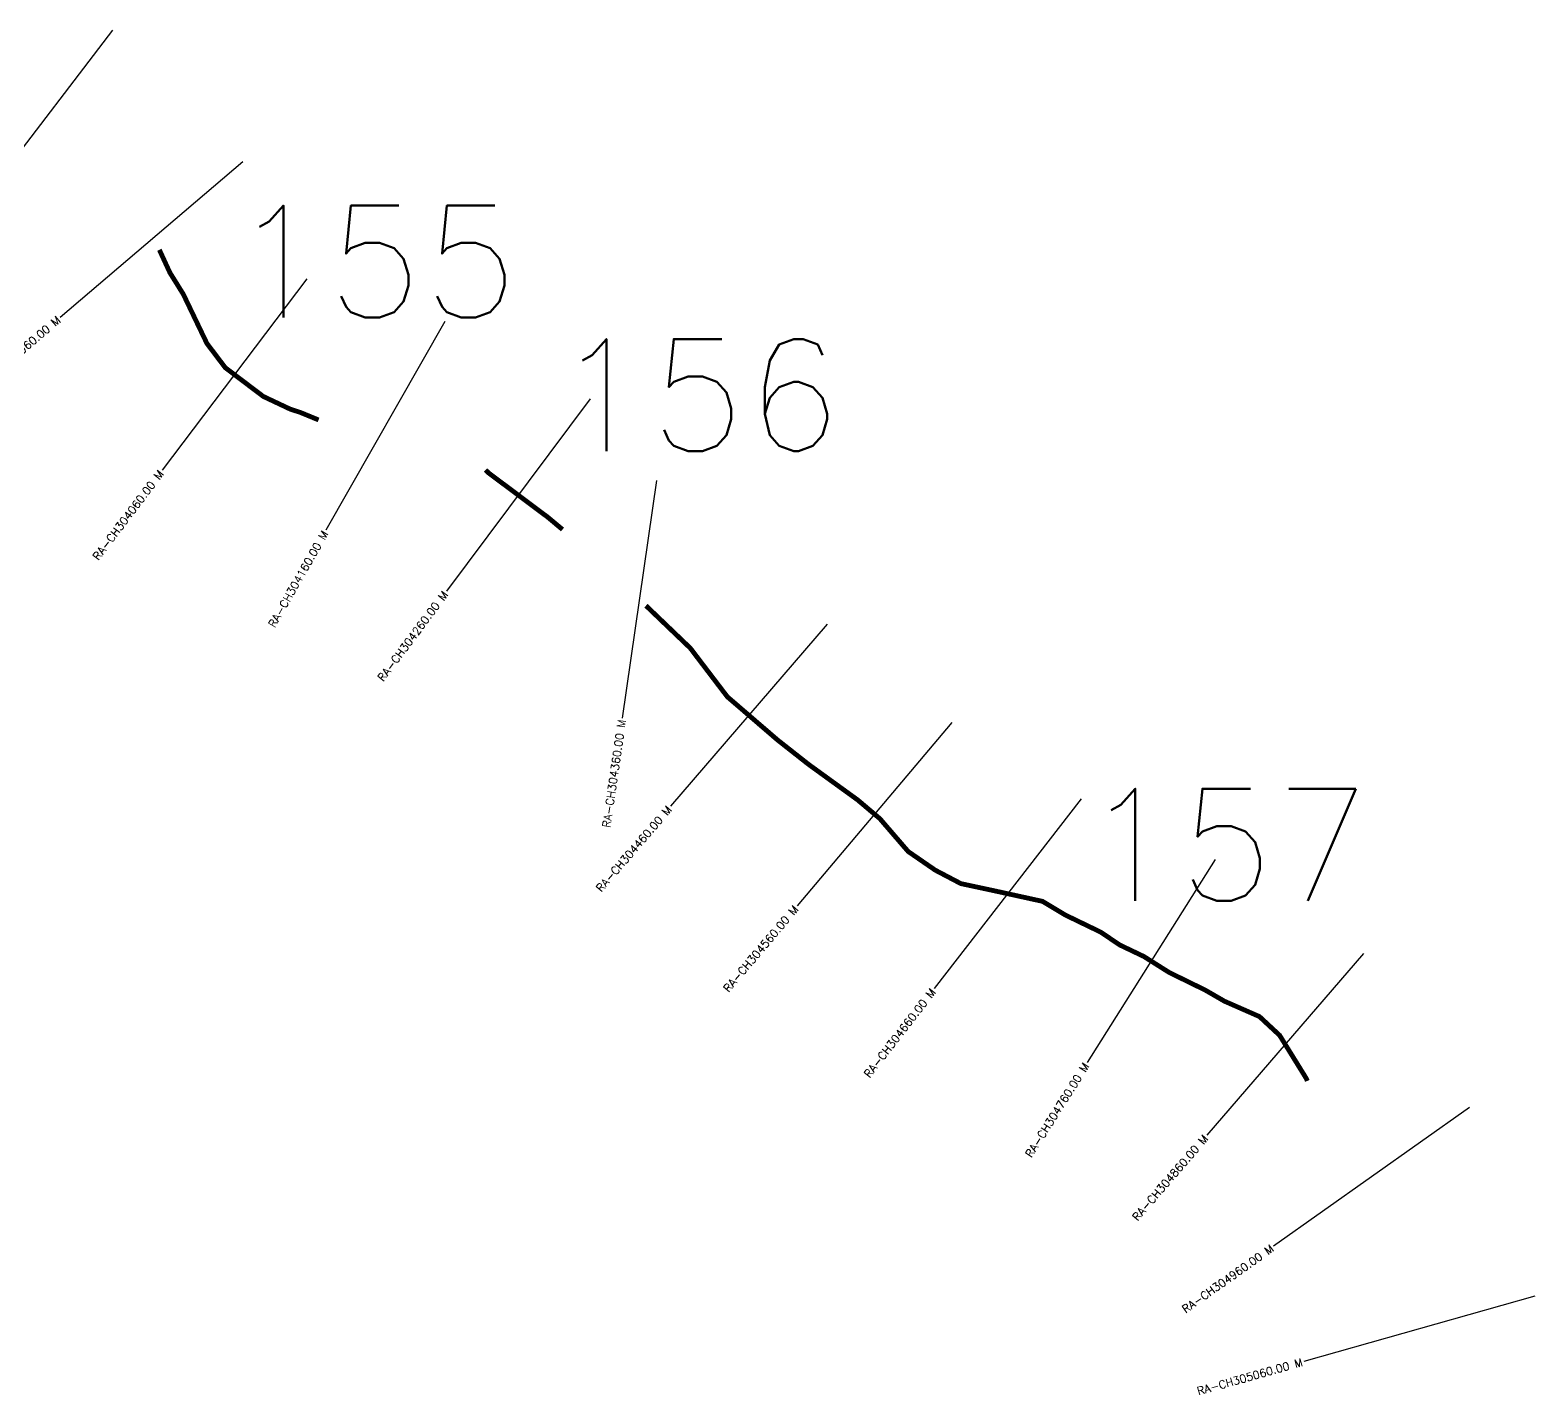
# Model space of a CAD drawing. Header units: metres. Extents: x 284374 to 293387, y 2009710 to 2017487.
# Drawn here: x 285304 to 286245, y 2013317 to 2014170 of the extents above; entities that cross this region are included whole.
import ezdxf
from ezdxf.enums import TextEntityAlignment as Align

# ---------------------------------------------------------------- set-up
doc = ezdxf.new("R2010")
doc.units = ezdxf.units.M
for name, color, linetype in [('CS', 134, 'Continuous'), ('CSMark', 6, 'Continuous'), ('NATURALLY PROTECTED', 3, 'Continuous')]:
    doc.layers.add(name, color=color, linetype=linetype)
doc.styles.get("Standard").update_dxf_attribs({"font": 'simplex.shx'})

msp = doc.modelspace()

# ---------------------------------------------------------------- linework, layer by layer
at = {"layer": 'CS'}
for p, q in [((285355.81, 2014169.89), (285264.77, 2014050.67)), ((285437.24, 2014087.58), (285323.01, 2013990.36)), ((285477.23, 2014014.42), (285386.76, 2013894.78)), ((285563.41, 2013987.76), (285489.23, 2013857.38)), ((285654.28, 2013939.36), (285564.44, 2013819.23)), ((285695.83, 2013888.42), (285674.31, 2013739.98)), ((285802.37, 2013798.59), (285704.54, 2013684.88)), ((285880.38, 2013737.23), (285783.6, 2013622.63)), ((285961.08, 2013689.52), (285869.28, 2013570.89)), ((286044.95, 2013651.5), (285964.91, 2013524.64)), ((286137.68, 2013592.83), (286039.7, 2013479.25)), ((286203.79, 2013496.59), (286081.42, 2013409.84)), ((286244.73, 2013378.67), (286100.36, 2013337.94))]:
    msp.add_line(p, q, dxfattribs=at)
at = {"layer": 'NATURALLY PROTECTED', "const_width": 3, "flags": 128}
for points in [[(285385.09, 2014032.59), (285391.72, 2014018.21), (285400.04, 2014004.86), (285407.61, 2013989.08), (285414.8, 2013974.08), (285426.27, 2013958.93), (285450.06, 2013940.94), (285467.02, 2013932.95), (285473.16, 2013930.97), (285484.58, 2013926.27)], [(285588.92, 2013895.02), (285590.8, 2013893.18), (285627.86, 2013865.46), (285637.04, 2013857.79)], [(285689.2, 2013810.19), (285716.89, 2013783.66), (285740.03, 2013753.28), (285771.46, 2013726.24), (285790.69, 2013711.1), (285821.45, 2013688.83), (285835.39, 2013677.06), (285853.04, 2013656.58), (285869.98, 2013644.91), (285886, 2013636.5), (285905.62, 2013632.3), (285937.05, 2013625.41), (285951.17, 2013616.92), (285973.53, 2013606.11), (285985.23, 2013598.18), (286000.32, 2013590.98), (286016.18, 2013580.97), (286038.69, 2013569.96), (286050.71, 2013563.02), (286072.59, 2013553.41), (286085.2, 2013541.68), (286101.84, 2013514.77), (286102.5, 2013513.2)]]:
    msp.add_lwpolyline(points, dxfattribs=at)

# ---------------------------------------------------------------- texts
at = {"char_height": 70, "attachment_point": 1}
for s, insert in [('155', (285429.76, 2014060.22)), ('156', (285631.52, 2013976.75)), ('157', (285961.92, 2013695.8))]:
    msp.add_mtext_dynamic_manual_height_columns(s, width=95.1725, gutter_width=1, heights=[0], dxfattribs=dict(at, insert=insert))
at = {"layer": 'CSMark'}
for s, rotation, p in [('RA-CH303960.00 M', 40.39992, (285322.25, 2013989.71)), ('RA-CH304060.00 M', 52.90207, (285386.15, 2013893.98)), ('RA-CH304160.00 M', 60.361, (285488.73, 2013856.51)), ('RA-CH304260.00 M', 53.20917, (285563.84, 2013818.43)), ('RA-CH304360.00 M', 81.75135, (285674.17, 2013738.99)), ('RA-CH304460.00 M', 49.29239, (285703.89, 2013684.12)), ('RA-CH304560.00 M', 49.82155, (285782.96, 2013621.86)), ('RA-CH304660.00 M', 52.26639, (285868.67, 2013570.1)), ('RA-CH304760.00 M', 57.74995, (285964.37, 2013523.8)), ('RA-CH304860.00 M', 49.21847, (286039.05, 2013478.49)), ('RA-CH304960.00 M', 35.33646, (286080.61, 2013409.26)), ('RA-CH305060.00 M', 15.75607, (286099.4, 2013337.66))]:
    msp.add_text(s, height=5, rotation=rotation, dxfattribs=at).set_placement(p, align=Align.MIDDLE_RIGHT)

doc.saveas('drawing.dxf')
